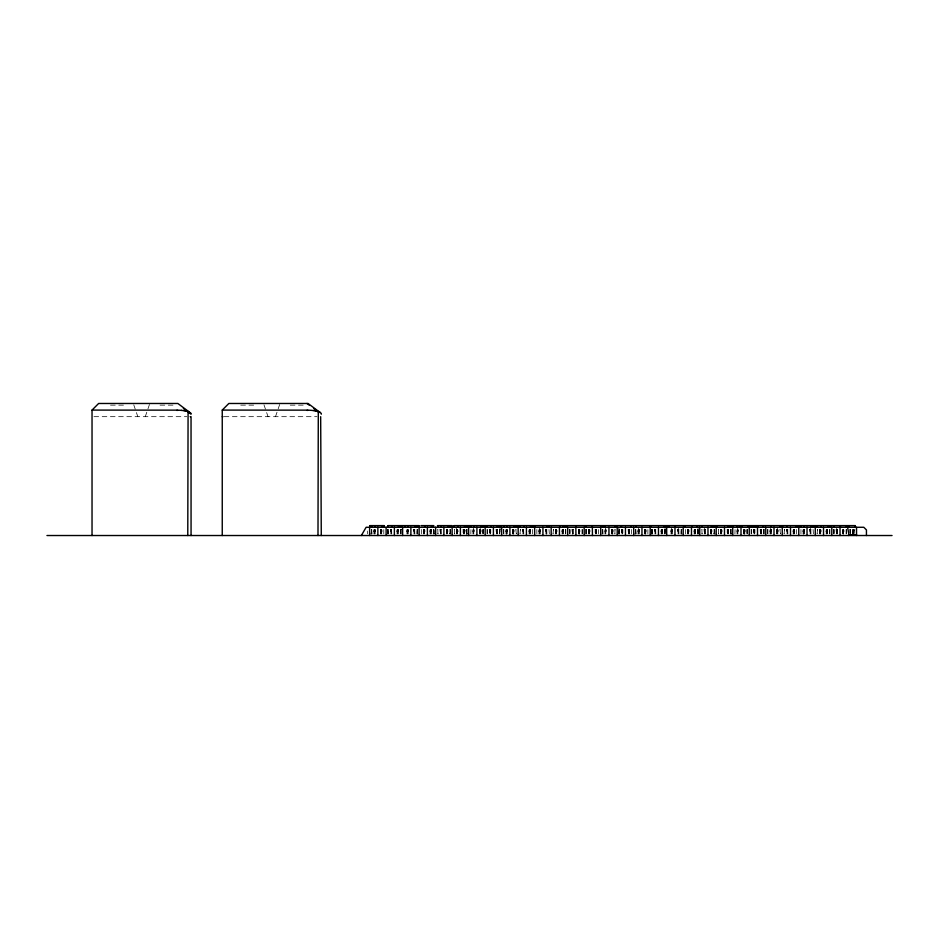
<?xml version="1.0" encoding="UTF-8"?>
<svg xmlns="http://www.w3.org/2000/svg" width="939" height="939" viewBox="0 0 939 939"><rect width="100%" height="100%" fill="white"/><g stroke="black" fill="none" stroke-linecap="round" stroke-linejoin="round"><path stroke-width="0.7" stroke-dasharray="4.7 3.52" d="M145.263 416.681L149.806 403.477M275.479 416.681L280.022 403.477M852.412 532.495L854.889 529.455M374.027 529.455L373.91 533.868L375.224 533.868C376.633 528.058 372.689 528.094 374.027 533.868M380.635 529.455L380.506 533.868L381.833 533.868C383.229 528.058 379.297 528.094 380.635 533.868M390.413 529.584L391.727 529.584M397.138 529.455L397.009 533.868L398.336 533.868C399.744 528.058 395.8 528.094 397.138 533.868M401.505 529.455L400.319 529.584L400.319 533.868L401.634 533.868M407.045 529.455L406.916 533.868L408.242 533.868C409.639 528.058 405.707 528.094 407.045 533.868M413.524 529.584L414.838 529.584M416.822 529.584L418.019 529.455M423.548 529.455L423.419 533.868L424.745 533.868C426.153 528.058 422.21 528.094 423.548 533.868M430.144 529.455L430.027 533.868L431.341 533.868C432.75 528.058 428.818 528.094 430.144 533.868M434.194 533.868C434.992 528.199 432.445 528.105 433.325 533.868L434.651 533.868M439.933 529.584L441.248 529.584M446.659 529.455L446.53 533.868L447.856 533.868C448.748 528.105 445.591 528.094 446.659 533.868M450.697 533.868C451.495 528.199 448.948 528.105 449.828 533.868L451.154 533.868M456.554 529.455L456.436 533.868L457.751 533.868C459.159 528.058 455.227 528.094 456.554 533.868M463.033 529.584L464.359 529.584L464.359 533.868L463.033 533.868L463.162 529.455M466.343 529.584L467.199 529.373M473.068 529.455L472.939 533.868L474.265 533.868C475.157 528.105 472 528.094 473.068 533.868M479.665 529.455L479.547 533.868L480.862 533.868C482.27 528.058 478.327 528.094 479.665 533.868M483.702 529.373L482.846 529.584L482.846 533.868L484.16 533.868M489.442 529.584L490.768 529.584L490.768 533.868L489.442 533.868L489.571 529.455M496.05 529.584L497.365 529.584M500.217 529.373L499.348 529.584L499.348 533.868L500.675 533.868M506.074 529.455L505.957 533.868L507.271 533.868C508.68 528.058 504.736 528.094 506.074 533.868M512.682 529.455L512.553 533.868L513.879 533.868C515.276 528.058 511.344 528.094 512.682 533.868M515.851 529.584L516.309 533.868L515.981 529.455M522.46 529.584L523.774 529.584M529.185 529.455L529.056 533.868L530.382 533.868C531.791 528.058 527.847 528.094 529.185 533.868M532.483 529.455L532.483 533.868M539.092 529.455L538.963 533.868L540.289 533.868C541.686 528.058 537.754 528.094 539.092 533.868M545.571 529.584L546.885 529.584M555.595 529.455L555.465 533.868L556.792 533.868C558.2 528.058 554.256 528.094 555.595 533.868M562.191 529.455L562.074 533.868L563.388 533.868C564.797 528.058 560.865 528.094 562.191 533.868M565.83 529.373L565.83 533.868M571.98 529.584L573.295 529.584M578.706 529.455L578.577 533.868L579.903 533.868C580.795 528.105 577.638 528.094 578.706 533.868M582.333 529.373L582.333 533.868M588.6 529.455L588.483 533.868L589.798 533.868C591.206 528.058 587.274 528.094 588.6 533.868M595.08 529.584L596.406 529.584L596.406 533.868L595.08 533.868L595.209 529.455M598.389 529.584L598.507 533.868M605.115 529.455L604.986 533.868L606.312 533.868C607.204 528.105 604.047 528.094 605.115 533.868M611.712 529.455L611.594 533.868L612.909 533.868C614.317 528.058 610.373 528.094 611.712 533.868M621.489 529.584L622.815 529.584L622.815 533.868L621.489 533.868L621.618 529.455M628.097 529.584L629.412 529.584M631.524 529.455L631.524 533.868M638.121 529.455L638.004 533.868L639.318 533.868C640.727 528.058 636.783 528.094 638.121 533.868M644.729 529.455L644.6 533.868L645.926 533.868C647.323 528.058 643.391 528.094 644.729 533.868M654.506 529.584L655.821 529.584M661.232 529.455L661.103 533.868L662.429 533.868C663.838 528.058 659.894 528.094 661.232 533.868M665.598 529.455L664.413 529.584L664.413 533.868L665.728 533.868M671.139 529.455L671.009 533.868L672.336 533.868C673.733 528.058 669.8 528.094 671.139 533.868M677.618 529.584L678.932 529.584M680.916 529.584L682.113 529.455M687.641 529.455L687.512 533.868L688.839 533.868C690.247 528.058 686.303 528.094 687.641 533.868M694.238 529.455L694.121 533.868L695.435 533.868C696.844 528.058 692.912 528.094 694.238 533.868M698.287 533.868C699.086 528.199 696.538 528.105 697.419 533.868L698.745 533.868M704.027 529.584L705.342 529.584M710.753 529.455L710.623 533.868L711.95 533.868C712.842 528.105 709.684 528.094 710.753 533.868M714.79 533.868C715.588 528.199 713.041 528.105 713.922 533.868L715.248 533.868M720.647 529.455L720.53 533.868L721.845 533.868C723.253 528.058 719.321 528.094 720.647 533.868M727.126 529.584L728.453 529.584L728.453 533.868L727.126 533.868L727.256 529.455M730.436 529.584L731.293 529.373M737.162 529.455L737.033 533.868L738.359 533.868C739.251 528.105 736.094 528.094 737.162 533.868M743.758 529.455L743.641 533.868L744.956 533.868C746.364 528.058 742.42 528.094 743.758 533.868M747.796 529.373L746.939 529.584L746.939 533.868L748.254 533.868M753.536 529.584L754.862 529.584L754.862 533.868L753.536 533.868L753.665 529.455M760.144 529.584L761.459 529.584M764.311 529.373L763.442 529.584L763.442 533.868L764.769 533.868M770.168 529.455L770.05 533.868L771.365 533.868C772.774 528.058 768.83 528.094 770.168 533.868M776.776 529.455L776.647 533.868L777.973 533.868C779.37 528.058 775.438 528.094 776.776 533.868M779.945 529.584L780.403 533.868L780.074 529.455M786.553 529.584L787.868 529.584M793.279 529.455L793.15 533.868L794.476 533.868C795.885 528.058 791.941 528.094 793.279 533.868M796.577 529.455L796.577 533.868M803.185 529.455L803.056 533.868L804.383 533.868C805.779 528.058 801.847 528.094 803.185 533.868M809.664 529.584L810.979 529.584M819.688 529.455L819.559 533.868L820.886 533.868C822.294 528.058 818.35 528.094 819.688 533.868M826.285 529.455L826.167 533.868L827.482 533.868C828.891 528.058 824.958 528.094 826.285 533.868M829.923 529.373L829.923 533.868M836.074 529.584L837.388 529.584M842.799 529.455L842.67 533.868L843.997 533.868C844.889 528.105 841.731 528.094 842.799 533.868M846.426 529.373L846.426 533.868M853.891 533.868C855.758 528.598 850.957 527.671 852.577 533.481M387.232 529.455L388.429 529.584M651.326 529.455L652.523 529.584M110.532 405.132L124.159 405.132M160.041 405.132L173.68 405.132M240.748 405.132L254.375 405.132M290.257 405.132L303.896 405.132M93.947 416.681L186.791 416.681M224.163 416.681L317.006 416.681M370.6 533.868L371.926 533.868L371.468 529.373L371.058 533.868M569.128 529.373L569.996 529.584L569.996 533.868L568.67 533.868M585.631 529.373L586.499 529.584L586.499 533.868L585.185 533.868M603.002 529.584L602.145 529.373L602.145 533.868M618.191 533.868L619.517 533.868L619.059 529.373L618.648 533.868M634.694 533.868L636.02 533.868L635.562 529.373L635.151 533.868M833.222 529.373L834.09 529.584L834.09 533.868L832.764 533.868M849.725 529.373L850.593 529.584L850.593 533.868L850.464 529.455M367.431 533.868L367.302 531.016M387.114 533.868L388.429 533.868L388.3 529.455M418.137 533.868L416.822 533.868L416.939 529.455M421.318 533.868L421.318 529.455M467.657 533.868L466.343 533.868L466.46 529.455M470.838 533.868L470.955 529.584M487.012 533.868L487.012 529.373M503.515 533.868L503.515 529.373M549.327 533.868L548.986 529.455M601.688 533.868L603.002 533.868L602.885 529.455M651.208 533.868L652.523 533.868L652.394 529.455M682.23 533.868L680.916 533.868L681.033 529.455M685.411 533.868L685.411 529.455M731.751 533.868L730.436 533.868L730.554 529.455M734.932 533.868L735.049 529.584M751.106 533.868L751.106 529.373M767.609 533.868L767.609 529.373M813.42 533.868L813.08 529.455M817.458 529.455L817.13 533.868L817.587 529.584M800.955 529.455L800.955 533.868M784.441 529.455L784.112 533.868L784.57 529.584M553.364 529.455L553.036 533.868L553.494 529.584M536.862 529.455L536.862 533.868M520.347 529.455L520.018 533.868L520.476 529.584M455.626 527.272L459.03 533.164M263.965 404.803L268.049 416.681M133.749 404.803L137.833 416.681M465.685 530.019L466.671 534.15M853.774 529.455L853.774 533.868M853.434 529.373L853.434 533.868M853.035 529.373L853.035 533.868M852.694 529.455L852.694 533.868M850.135 529.373L850.135 533.868M849.936 530.019L849.936 532.777M846.098 529.455L846.098 533.868M843.539 529.373L843.539 533.868M843.328 530.019L843.328 534.15M843.128 529.373L843.128 533.868M837.259 529.455L837.388 533.868L836.074 533.868L836.191 529.455M836.931 529.373L836.931 533.868M836.731 527.272L836.731 534.15M836.52 529.373L836.52 533.868M833.961 529.455L833.961 533.868M833.632 529.373L833.632 533.868M829.595 529.455L829.595 533.868M827.365 529.455L827.365 533.868M827.024 529.373L827.024 533.868M826.625 529.373L826.625 533.868M820.756 529.455L820.756 533.868M820.428 529.373L820.428 533.868M820.017 529.373L820.017 533.868M810.85 529.455L810.979 533.868L809.664 533.868L809.782 529.455M810.521 529.373L810.521 533.868M810.322 527.272L810.322 534.15M810.111 529.373L810.111 533.868M804.254 529.455L804.254 533.868M803.925 529.373L803.925 533.868M803.714 530.019L803.714 534.15M803.514 529.373L803.514 533.868M794.347 529.455L794.347 533.868M794.018 529.373L794.018 533.868M793.608 529.373L793.608 533.868M787.751 529.455L787.868 533.868L786.553 533.868L786.671 529.455M787.41 529.373L787.41 533.868M787.011 529.373L787.011 533.868M777.844 529.455L777.844 533.868M777.515 529.373L777.515 533.868M777.304 527.272L777.304 534.15M777.105 529.373L777.105 533.868M771.236 529.455L771.236 533.868M770.907 529.373L770.907 533.868M770.708 527.272L770.708 534.15M770.496 529.373L770.496 533.868M767.938 529.455L767.938 533.868M764.1 530.019L764.1 534.15M763.9 529.373L763.9 533.868M763.571 529.455L763.571 533.868M761.341 529.455L761.459 533.868L760.144 533.868L760.261 529.455M761.001 529.373L761.001 533.868M760.602 529.373L760.602 533.868M754.733 529.455L754.733 533.868M754.404 529.373L754.404 533.868M753.994 529.373L753.994 533.868M751.435 529.455L751.435 533.868M747.397 529.373L747.397 533.868M747.057 529.455L747.057 533.868M744.827 529.455L744.827 533.868M744.498 529.373L744.498 533.868M744.298 530.019L744.298 534.15M744.087 529.373L744.087 533.868M737.901 529.373L737.901 533.868M737.69 527.272L737.69 534.15M737.491 529.373L737.491 533.868M731.094 530.019L731.094 534.15M730.882 529.373L730.882 533.868M728.324 529.455L728.324 533.868M727.995 529.373L727.995 533.868M727.584 529.373L727.584 533.868M721.727 529.455L721.727 533.868M721.387 529.373L721.387 533.868M720.988 529.373L720.988 533.868M714.379 529.373L714.379 533.868M714.051 529.455L714.051 533.868M711.492 529.373L711.492 533.868M711.281 530.019L711.281 534.15M711.081 529.373L711.081 533.868M705.212 529.455L705.342 533.868L704.027 533.868L704.144 529.455M704.884 529.373L704.884 533.868M704.684 527.272L704.684 534.15M704.473 529.373L704.473 533.868M698.076 527.272L698.076 534.15M697.877 529.373L697.877 533.868M697.548 529.455L697.548 533.868M695.318 529.455L695.318 533.868M694.977 529.373L694.977 533.868M694.578 529.373L694.578 533.868M688.71 529.455L688.71 533.868M688.381 529.373L688.381 533.868M687.97 529.373L687.97 533.868M681.773 529.373L681.773 533.868M681.374 529.373L681.374 533.868M678.803 529.455L678.932 533.868L677.618 533.868L677.735 529.455M678.474 529.373L678.474 533.868M678.275 527.272L678.275 534.15M678.064 529.373L678.064 533.868M672.207 529.455L672.207 533.868M671.878 529.373L671.878 533.868M671.667 527.272L671.667 534.15M671.467 529.373L671.467 533.868M665.27 529.373L665.27 533.868M665.07 527.272L665.07 534.15M664.859 529.373L664.859 533.868M664.53 529.455L664.53 533.868M662.3 529.455L662.3 533.868M661.972 529.373L661.972 533.868M661.561 529.373L661.561 533.868M655.704 529.455L655.821 533.868L654.506 533.868L654.624 529.455M655.363 529.373L655.363 533.868M654.964 529.373L654.964 533.868M652.065 529.373L652.065 533.868M651.866 530.019L651.866 534.15M651.654 529.373L651.654 533.868M647.898 529.584L647.898 533.868M645.797 529.455L645.797 533.868M645.469 529.373L645.469 533.868M645.257 530.019L645.257 534.15M645.058 529.373L645.058 533.868M639.189 529.455L639.189 533.868M638.86 529.373L638.86 533.868M638.661 527.272L638.661 534.15M638.45 529.373L638.45 533.868M635.891 529.455L635.891 533.868M635.562 529.373L635.562 533.868M629.294 529.455L629.412 533.868L628.097 533.868L628.214 529.455M628.954 529.373L628.954 533.868M628.555 529.373L628.555 533.868M622.686 529.455L622.686 533.868M622.357 529.373L622.357 533.868M621.947 529.373L621.947 533.868M619.388 529.455L619.388 533.868M619.059 529.373L619.059 533.868M618.848 527.272L618.848 534.15M612.78 529.455L612.78 533.868M612.451 529.373L612.451 533.868M612.251 530.019L612.251 534.15M612.04 529.373L612.04 533.868M605.855 529.373L605.855 533.868M605.643 527.272L605.643 534.15M605.444 529.373L605.444 533.868M602.545 529.373L602.545 533.868M596.277 529.455L596.277 533.868M595.948 529.373L595.948 533.868M595.537 529.373L595.537 533.868M589.68 529.455L589.68 533.868M589.34 529.373L589.34 533.868M588.941 529.373L588.941 533.868M586.37 529.455L586.37 533.868M586.042 529.373L586.042 533.868M585.842 530.019L585.842 534.15M582.004 529.455L582.004 533.868M579.445 529.373L579.445 533.868M579.234 530.019L579.234 534.15M579.034 529.373L579.034 533.868M573.166 529.455L573.295 533.868L571.98 533.868L572.097 529.455M572.837 529.373L572.837 533.868M572.637 530.019L572.637 534.15M572.426 529.373L572.426 533.868M569.867 529.455L569.867 533.868M569.539 529.373L569.539 533.868M565.501 529.455L565.501 533.868M563.271 529.455L563.271 533.868M562.931 529.373L562.931 533.868M562.531 529.373L562.531 533.868M556.663 529.455L556.663 533.868M556.334 529.373L556.334 533.868M555.923 529.373L555.923 533.868M546.756 529.455L546.885 533.868L545.571 533.868L545.688 529.455M546.428 529.373L546.428 533.868M546.228 530.019L546.228 534.15M546.017 529.373L546.017 533.868M540.16 529.455L540.16 533.868M539.831 529.373L539.831 533.868M539.62 527.272L539.62 534.15M539.42 529.373L539.42 533.868M530.253 529.455L530.253 533.868M529.925 529.373L529.925 533.868M529.514 529.373L529.514 533.868M523.657 529.455L523.774 533.868L522.46 533.868L522.577 529.455M523.316 529.373L523.316 533.868M522.917 529.373L522.917 533.868M513.75 529.455L513.75 533.868M513.422 529.373L513.422 533.868M513.21 530.019L513.21 534.15M513.011 529.373L513.011 533.868M507.142 529.455L507.142 533.868M506.814 529.373L506.814 533.868M506.614 530.019L506.614 534.15M506.403 529.373L506.403 533.868M503.844 529.455L503.844 533.868M500.006 527.272L500.006 534.15M499.806 529.373L499.806 533.868M499.478 529.455L499.478 533.868M497.247 529.455L497.365 533.868L496.05 533.868L496.168 529.455M496.907 529.373L496.907 533.868M496.508 529.373L496.508 533.868M490.639 529.455L490.639 533.868M490.311 529.373L490.311 533.868M489.9 529.373L489.9 533.868M487.341 529.455L487.341 533.868M483.303 529.373L483.303 533.868M482.963 529.455L482.963 533.868M480.733 529.455L480.733 533.868M480.404 529.373L480.404 533.868M480.205 527.272L480.205 534.15M479.993 529.373L479.993 533.868M473.808 529.373L473.808 533.868M473.596 527.272L473.596 534.15M473.397 529.373L473.397 533.868M467 530.019L467 534.15M466.789 529.373L466.789 533.868M464.23 529.455L464.23 533.868M463.901 529.373L463.901 533.868M463.49 529.373L463.49 533.868M457.633 529.455L457.633 533.868M457.293 529.373L457.293 533.868M456.894 529.373L456.894 533.868M450.286 529.373L450.286 533.868M449.957 529.455L449.957 533.868M447.398 529.373L447.398 533.868M446.987 529.373L446.987 533.868M441.119 529.455L441.248 533.868L439.933 533.868L440.051 529.455M440.79 529.373L440.79 533.868M440.379 529.373L440.379 533.868M433.783 529.373L433.783 533.868M433.454 529.455L433.454 533.868M431.224 529.455L431.224 533.868M430.884 529.373L430.884 533.868M430.485 529.373L430.485 533.868M424.616 529.455L424.616 533.868M424.287 529.373L424.287 533.868M423.876 529.373L423.876 533.868M417.679 529.373L417.679 533.868M417.28 529.373L417.28 533.868M414.709 529.455L414.838 533.868L413.524 533.868L413.641 529.455M414.381 529.373L414.381 533.868M413.97 529.373L413.97 533.868M408.113 529.455L408.113 533.868M407.784 529.373L407.784 533.868M407.373 529.373L407.373 533.868M401.176 529.373L401.176 533.868M400.765 529.373L400.765 533.868M400.437 529.455L400.437 533.868M398.206 529.455L398.206 533.868M397.878 529.373L397.878 533.868M397.467 529.373L397.467 533.868M391.61 529.455L391.727 533.868L390.413 533.868L390.53 529.455M391.27 529.373L391.27 533.868M390.87 529.373L390.87 533.868M387.971 529.373L387.971 533.868M387.561 529.373L387.561 533.868M383.805 529.584L383.805 533.868M381.704 529.455L381.704 533.868M381.375 529.373L381.375 533.868M380.964 529.373L380.964 533.868M375.095 529.455L375.095 533.868M374.767 529.373L374.767 533.868M374.356 529.373L374.356 533.868M371.797 529.455L371.797 533.868M371.468 529.373L371.468 533.868M615.01 529.455L614.892 533.868L615.01 529.455M437.95 533.868L437.82 529.455L437.95 533.868M454.453 533.868L454.323 529.455L454.453 533.868M702.043 533.868L701.914 529.455L702.043 533.868M718.546 533.868L718.417 529.455L718.546 533.868"/><path stroke-width="1.41" d="M383.805 525.617L383.91 527.272M454.23 527.272L454.23 525.617M466.272 525.617L466.448 527.272M468.455 527.272L468.455 525.617M468.62 525.617L468.643 535.523M487.235 527.272L487.235 525.617M499.29 525.617L499.454 527.272L499.454 525.617M515.957 527.272L515.957 525.617M518.398 527.272L518.492 525.617M520.253 527.272L520.253 525.617M532.296 527.272L532.296 525.617M534.643 525.617L534.667 535.523M546.909 527.272L546.909 525.617M563.412 527.272L563.412 525.617M565.313 527.272L565.313 525.617M635.973 527.272L635.985 525.617M664.343 527.272L664.343 525.617M666.69 525.617L666.713 535.523M697.36 527.272L697.36 525.617M730.425 527.272L730.425 525.617M732.713 525.617L732.737 535.523M763.384 527.272L763.384 525.617M798.573 527.272L798.573 525.617M817.353 527.272L817.353 525.617M829.571 527.272L829.571 525.617M187.777 535.523L188.082 411.564M317.992 535.523L318.298 411.564M361.362 535.523L366.128 527.272L863.798 527.272L866.439 529.913L866.439 535.523M848.281 535.523L848.962 534.702L847.588 527.272M92.034 535.523L92.034 410.085L98.63 403.477L177.858 403.477L191.063 413.383L191.063 414.205L187.765 411.728M222.25 535.523L222.25 410.085L228.846 403.477L308.074 403.477L321.279 413.383L321.279 414.205M92.069 410.085L177.577 410.143M222.273 410.085L307.792 410.143M190.159 416.681L191.04 416.681L191.063 535.523M222.273 416.681L223.001 416.681M320.668 416.681L321.279 535.523M369.766 525.617L384.18 525.617M387.924 525.617L419.076 525.617M420.942 525.617L433.759 525.617M437.445 525.617L451.988 525.617M453.948 525.617L855.288 525.617L855.241 527.272M848.962 534.702L856.532 534.702M46.95 535.523L892.05 535.523M308.567 410.179L311.689 410.366A48.171 8.334 -9 0 1 312.229 410.449A48.323 8.662 -9.6 0 1 313.638 410.613M178.351 410.179L181.473 410.366M313.755 410.578L315.363 410.824M183.539 410.578L185.147 410.824M316.056 410.953L317.675 411.364M185.84 410.953L187.777 411.458M187.46 411.364L187.389 411.341A48.265 9.871 -12.7 0 1 187.941 411.587M318.661 411.705L319.33 412.021M188.446 411.705L189.42 412.186M319.131 411.916L320.093 412.491L319.6 412.162M306.983 403.477L309.177 405.132M313.579 408.43L316.877 410.906M183.363 408.43L185.57 410.085M856.532 527.272L856.532 535.523M855.124 525.617L855.124 527.272M846.485 525.617L846.485 527.272M840.382 525.617L840.382 527.272M840.029 527.272L840.029 535.523M833.867 525.617L833.867 527.272M831.778 527.272L831.778 535.523M830.146 525.617L830.146 527.272M827.693 525.617L827.74 527.272M823.526 527.272L823.526 535.523M820.827 525.617L820.827 527.272M815.275 527.272L815.275 535.523M814.735 525.617L814.735 527.272M807.024 527.272L807.024 535.523M804.312 525.617L804.312 527.272M798.76 527.272L798.76 535.523M796.554 525.617L796.554 527.272M790.509 527.272L790.509 535.523M787.246 525.617L787.246 527.272M782.492 525.617L782.469 527.272M782.257 527.272L782.257 535.523M780.051 525.617L779.922 527.272M774.006 527.272L774.006 535.523M770.743 525.617L770.743 527.272M765.755 527.272L765.755 535.523M758.196 525.617L758.196 527.272M757.503 527.272L757.503 535.523M756.435 525.617L756.435 527.272M753.994 525.617L753.958 527.272M751.611 525.617L751.611 527.272M750.108 525.617L750.108 527.272M749.252 527.272L749.252 535.523M741.681 525.617L741.681 527.272M741 527.272L741 535.523M739.92 525.617L739.92 527.272M737.491 525.617L737.455 527.272M731.833 525.617L731.833 527.272M728.042 525.617L728.042 527.272M724.485 527.272L724.485 535.523M716.234 527.272L716.234 535.523M714.438 525.617L714.438 527.272M713.922 525.617L713.922 527.272M711.539 525.617L711.539 527.272M707.983 527.272L707.983 535.523M701.82 525.617L701.82 527.272M699.731 527.272L699.731 535.523M691.832 525.617L691.832 527.272M691.48 527.272L691.48 535.523M685.306 525.617L685.294 527.272M683.228 527.272L683.228 535.523M675.329 525.617L675.329 527.272M674.977 527.272L674.977 535.523M668.803 525.617L668.803 527.272M666.526 525.617L666.526 527.272M665.516 525.617L665.516 527.272M658.462 527.272L658.462 535.523M650.211 527.272L650.211 535.523M641.959 527.272L641.959 535.523M635.797 525.617L635.797 527.272M633.708 527.272L633.708 535.523M631.29 525.617L631.29 527.272M625.456 527.272L625.456 535.523M621.407 525.617L621.407 527.272M617.205 527.272L617.205 535.523M615.514 525.617L615.514 527.272M614.787 525.617L614.787 527.272M608.953 527.272L608.953 535.523M604.892 525.617L604.892 527.272M602.779 525.617L602.779 527.272M602.31 525.617L602.31 527.272M600.69 527.272L600.69 535.523M592.321 525.617L592.439 535.523M585.889 525.617L585.889 527.272M584.187 527.272L584.187 535.523M575.936 535.523L575.818 525.617M567.684 527.272L567.684 535.523M566.053 525.617L566.053 527.272M565.172 525.617L565.172 527.272M560.29 525.617L560.29 527.272M559.433 527.272L559.433 535.523M551.181 527.272L551.181 535.523M548.669 525.617L548.669 527.272M542.93 527.272L542.93 535.523M530.582 525.617L530.641 527.272M526.415 527.272L526.415 535.523M523.716 525.617L523.716 527.272M518.164 527.272L518.164 535.523M516.931 525.617L516.931 527.272M514.079 525.617L514.126 527.272M509.912 527.272L509.912 535.523M507.213 525.617L507.213 527.272M501.661 527.272L501.661 535.523M497.623 525.617L497.623 527.272M497.576 525.617L497.576 527.272M493.409 527.272L493.409 535.523M490.71 525.617L490.71 527.272M485.158 527.272L485.158 535.523M484.618 525.617L484.618 527.272M481.073 525.617L481.12 527.272M476.906 527.272L476.906 535.523M474.195 525.617L474.195 527.272M464.559 525.617L464.617 527.272M460.392 527.272L460.392 535.523M457.692 525.617L457.692 527.272M452.14 527.272L452.14 535.523M451.729 525.617L451.729 527.272M449.804 525.617L449.804 527.272M449.57 525.617L449.57 527.272M448.056 525.617L448.103 527.272M443.889 527.272L443.889 535.523M441.189 525.617L441.189 527.272M435.637 527.272L435.637 535.523M433.501 527.272L433.431 525.617M431.553 525.617L431.6 527.272M427.386 527.272L427.386 535.523M424.686 525.617L424.686 527.272M419.134 527.272L419.134 535.523M418.724 525.617L418.724 527.272M410.883 527.272L410.883 535.523M408.172 525.617L408.172 527.272M402.62 527.272L402.62 535.523M401.552 525.617L401.552 527.272M400.777 525.617L400.777 527.272M400.307 525.617L400.307 527.272M398.535 525.617L398.594 527.272M394.368 527.272L394.368 535.523M391.669 525.617L391.669 527.272M386.117 527.272L386.117 535.523M382.032 525.617L382.079 527.272M377.865 527.272L377.865 535.523M375.166 525.617L375.166 527.272M369.989 525.617L369.989 527.272M369.614 527.272L369.614 535.523M317.699 411.552A48.323 9.942 -12.9 0 1 318.603 411.869M306.983 410.378A48.323 7.266 -7.4 0 1 307.757 410.39M315.093 410.895A48.3 9.308 -11 0 1 315.809 411.024M317.57 411.399A48.265 9.871 -12.7 0 1 318.157 411.587M318.521 411.505A48.159 10 -13.2 0 1 318.861 411.646M187.483 411.552A48.323 9.942 -12.9 0 1 188.387 411.869M176.767 410.378A48.323 7.266 -7.4 0 1 177.541 410.39M181.38 410.39A48.171 8.334 -9 0 1 182.013 410.449A48.323 8.662 -9.6 0 1 183.422 410.613M184.889 410.895A48.3 9.308 -11 0 1 185.593 411.024M188.305 411.505A48.159 10 -13.2 0 1 188.645 411.646M371.703 525.617L371.703 527.272L371.68 525.617M388.206 525.617L388.206 527.272L388.265 525.617M400.425 525.617L400.425 527.272L400.425 525.617M404.709 525.617L404.709 527.272L404.709 525.617M416.928 525.617L416.928 527.272L416.928 525.617M437.727 525.617L437.727 527.272L437.727 525.617M449.934 525.617L449.934 527.272L449.934 525.617M470.732 525.617L470.732 527.272L470.732 525.617M482.951 525.617L482.951 527.272L482.951 525.617M503.75 525.617L503.75 527.272L503.68 525.617M532.472 525.617L532.472 527.272L532.472 525.617M650.445 525.617L650.445 527.272L650.445 525.617M716.469 525.617L716.469 527.272L716.469 525.617M796.389 525.617L796.389 527.272L796.425 525.617M800.85 525.617L800.85 527.272L800.85 525.617M813.068 525.617L813.068 527.272L813.068 525.617M848.516 525.617L848.516 527.272L848.516 525.617M811.237 527.272L811.237 525.617L811.19 527.272M748.031 527.272L748.031 525.617L747.996 527.272M415.097 527.272L415.097 525.617L415.05 527.272"/></g></svg>
